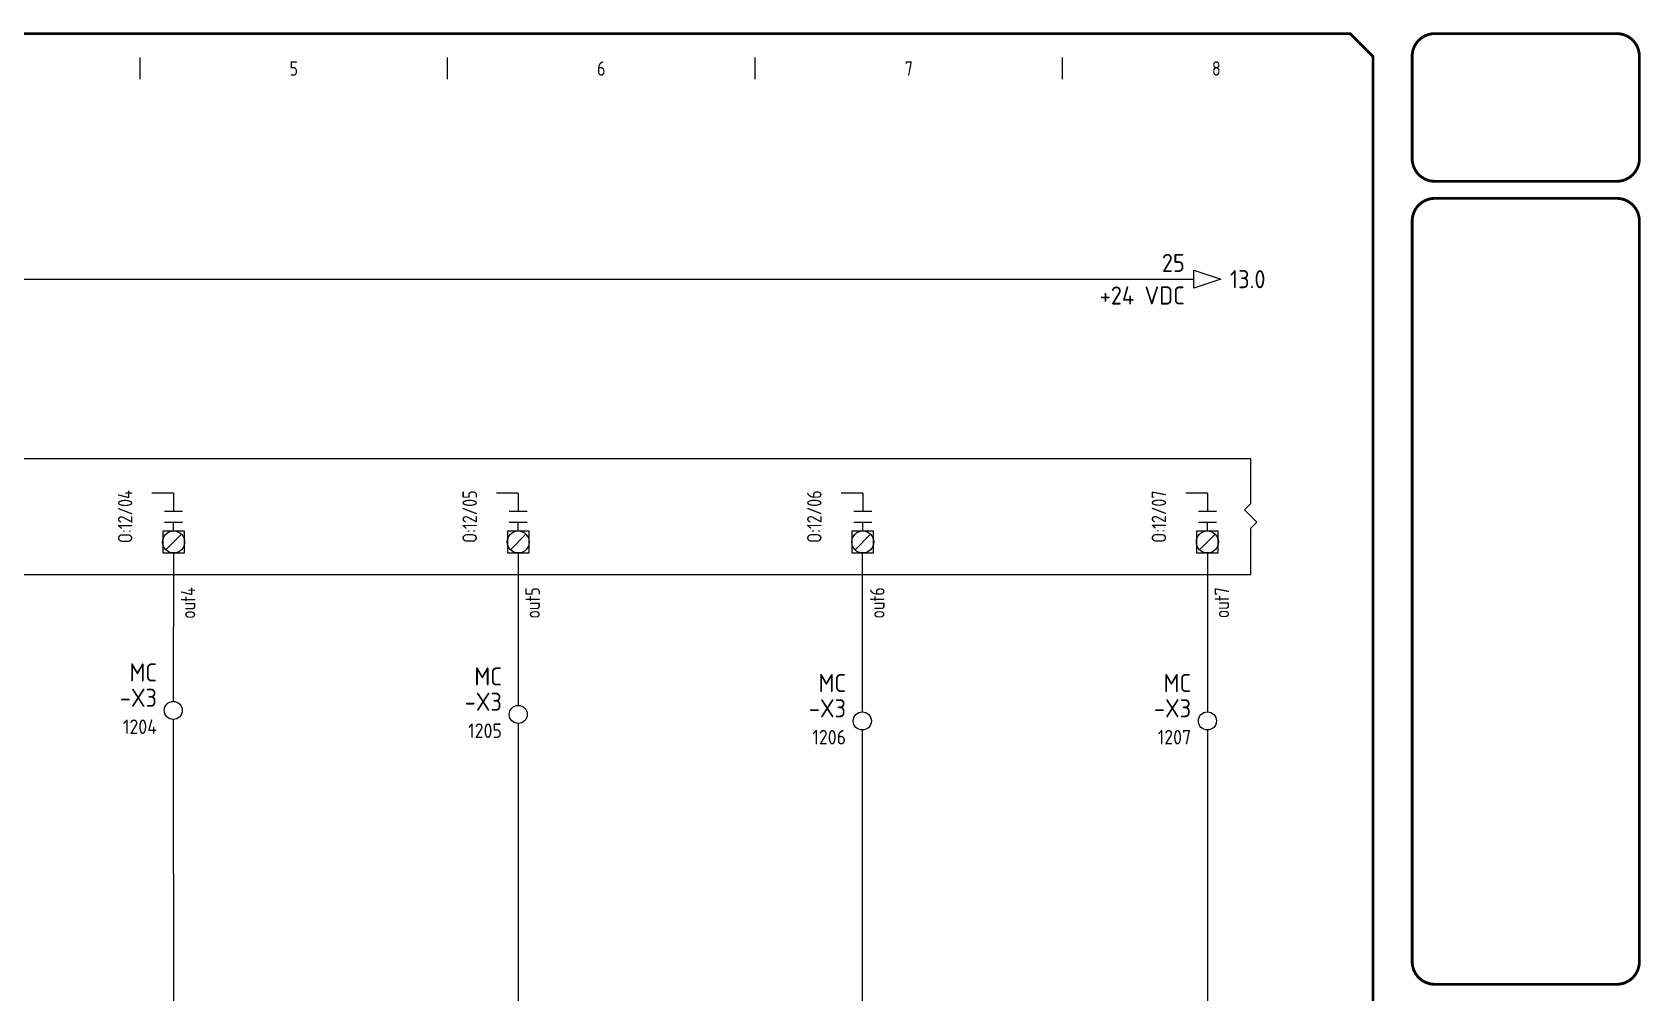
# Model space of a CAD drawing. Header units: millimetres. Extents: x 0 to 840, y 0 to 593.
# Drawn here: x 395.2 to 839.8, y 327.5 to 593 of the extents above; entities that cross this region are included whole.
import ezdxf
from ezdxf.enums import TextEntityAlignment as Align

# ---------------------------------------------------------------- set-up
doc = ezdxf.new("R2010")
doc.units = ezdxf.units.MM
doc.header["$LTSCALE"] = 10
doc.header["$MEASUREMENT"] = 0
for name, color, linetype in [('BLU_0.5mm^2', 5, 'Continuous'), ('BLU_1.0mm^2', 5, 'Continuous'), ('DESC', 150, 'Continuous'), ('GRY_0.5mm^2', 9, 'Continuous'), ('LOC', 8, 'Continuous'), ('SYMS', 7, 'Continuous'), ('TAGS', 150, 'Continuous'), ('TERMS', 123, 'Continuous'), ('TITLE', 7, 'Continuous'), ('VIO_0.5mm^2', 190, 'Continuous'), ('WHT_0.5mm^2', 7, 'Continuous'), ('WIREREF', 52, 'Continuous'), ('XREF', 7, 'Continuous'), ('YEL_0.5mm^2', 2, 'Continuous')]:
    doc.layers.add(name, color=color, linetype=linetype)
doc.styles.add('ITALIC', font='ITALIC')
doc.styles.add('SIMPLEX', font='simplex')
doc.styles.add('WD_IEC', font='isocp2.shx', dxfattribs={"width": 0.9, "height": 4})

# ---------------------------------------------------------------- blocks, each defined once
blk = doc.blocks.new('PLCIO_2375$$1')
at = {"layer": 'SYMS'}
for p, q in [((774, 16), (70, 16)), ((774, 3.59), (774, 16)), ((476.25, 6.5), (470.25, 6.5)), ((476.25, 6.5), (476.25, 1.5)), ((571.5, 6.5), (565.5, 6.5)), ((571.5, 6.5), (571.5, 1.5)), ((666.75, 6.5), (660.75, 6.5)), ((666.75, 6.5), (666.75, 1.5)), ((762, 6.5), (756, 6.5)), ((762, 6.5), (762, 1.5)), ((473.75, 1.5), (478.75, 1.5)), ((569, 1.5), (574, 1.5)), ((664.25, 1.5), (669.25, 1.5)), ((759.5, 1.5), (764.5, 1.5)), ((772.3, 1.89), (774, 3.59)), ((775.7, -1.5), (772.3, 1.89)), ((473.25, -4), (473.25, -10)), ((479.25, -4), (473.25, -4)), ((473.75, -1.5), (478.75, -1.5)), ((476.25, -4), (476.25, -1.5)), ((479.25, -10), (479.25, -4)), ((568.5, -4), (568.5, -10)), ((574.5, -4), (568.5, -4)), ((569, -1.5), (574, -1.5)), ((571.5, -4), (571.5, -1.5)), ((574.5, -10), (574.5, -4)), ((663.75, -4), (663.75, -10)), ((669.75, -4), (663.75, -4)), ((664.25, -1.5), (669.25, -1.5)), ((666.75, -4), (666.75, -1.5)), ((669.75, -10), (669.75, -4)), ((759, -4), (759, -10)), ((765, -4), (759, -4)), ((759.5, -1.5), (764.5, -1.5)), ((762, -4), (762, -1.5)), ((765, -10), (765, -4)), ((774, -3.2), (775.7, -1.5)), ((774, -16), (774, -3.2)), ((474.1, -9.15), (478.4, -4.85)), ((569.35, -9.15), (573.65, -4.85)), ((664.6, -9.15), (668.9, -4.85)), ((759.85, -9.15), (764.15, -4.85)), ((473.25, -10), (479.25, -10)), ((568.5, -10), (574.5, -10)), ((663.75, -10), (669.75, -10)), ((759, -10), (765, -10)), ((70, -16), (774, -16))]:
    blk.add_line(p, q, dxfattribs=at)
for centre in [(476.25, -7), (571.5, -7), (666.75, -7), (762, -7)]:
    blk.add_circle(centre, 3.04, dxfattribs=at)
at = {"layer": 'SYMS', "style": 'WD_IEC', "width": 0.9}
blk.add_attdef('TERMDESC02R', text='', height=4, rotation=90, dxfattribs=at).set_placement((99.33, 18), align=Align.TOP_LEFT)
for tag, p in [('DESCA02', (92.25, 22)), ('DESCB02', (97.25, 22)), ('DESCC02', (102.25, 22)), ('DESCD02', (107.25, 22)), ('DESCE02', (112.25, 22)), ('DESCA03', (187.5, 22)), ('DESCB03', (192.5, 22)), ('DESCC03', (197.5, 22)), ('DESCD03', (202.5, 22)), ('DESCE03', (207.5, 22)), ('DESCA04', (282.75, 22)), ('DESCB04', (287.75, 22)), ('DESCC04', (292.75, 22)), ('DESCD04', (297.75, 22)), ('DESCE04', (302.75, 22)), ('DESCA05', (378, 22)), ('DESCB05', (383, 22)), ('DESCC05', (388, 22)), ('DESCD05', (393, 22)), ('DESCE05', (398, 22)), ('DESCA06', (473.25, 22)), ('DESCB06', (478.25, 22)), ('DESCC06', (483.25, 22)), ('DESCD06', (488.25, 22)), ('DESCE06', (493.25, 22)), ('DESCA07', (568.5, 22)), ('DESCB07', (573.5, 22)), ('DESCC07', (578.5, 22)), ('DESCD07', (583.5, 22)), ('DESCE07', (588.5, 22)), ('DESCA08', (663.75, 22)), ('DESCB08', (668.75, 22)), ('DESCC08', (673.75, 22)), ('DESCD08', (678.75, 22)), ('DESCE08', (683.75, 22)), ('DESCA09', (759, 22)), ('DESCB09', (764, 22)), ('DESCC09', (769, 22)), ('DESCD09', (774, 22)), ('DESCE09', (779, 22))]:
    blk.add_attdef(tag, p, '', height=4, rotation=90, dxfattribs=at)
at = {"layer": 'SYMS', "style": 'WD_IEC'}
for tag, width, p in [('TERM02R', 0.9, (89.25, 8.5)), ('LINE1', 0.9, (59, 0)), ('LINE2', 0.9, (64, 0)), ('DESC', 0.9, (69.05, 0)), ('INST', 0.8, (-47, 0)), ('LOC', 0.8, (-42, 0)), ('MFG', 0.8, (49, 0)), ('CAT', 0.8, (54, 0)), ('TAG', 0.8, (75.71, 0)), ('TERM02L', 0.9, (89.25, -8.5)), ('TERM03', 0.9, (184.5, -10)), ('TERM04', 0.9, (279.75, -10)), ('TERM05', 0.9, (375, -10)), ('TERM06', 0.9, (470.25, -10)), ('TERM07', 0.9, (565.5, -10)), ('TERM08', 0.9, (660.75, -10)), ('TERM09', 0.9, (756, -10))]:
    blk.add_attdef(tag, text='', height=4, rotation=90, dxfattribs=dict(at, width=width)).set_placement(p, align=Align.CENTER)
at = {"layer": 'SYMS', "style": 'WD_IEC', "width": 0.9, "flags": 1}
for tag, p in [('X2TERM02R', (95.25, 10)), ('X8TERM02L', (95.25, -10)), ('X8TERM03L', (190.5, -10)), ('X8TERM04L', (285.75, -10)), ('X8TERM05L', (381, -10)), ('X8TERM06L', (476.25, -10)), ('X8TERM07L', (571.5, -10)), ('X8TERM08L', (666.75, -10)), ('X8TERM09L', (762, -10))]:
    blk.add_attdef(tag, text='', height=0.64, rotation=90, dxfattribs=at).set_placement(p, align=Align.RIGHT)
at = {"layer": 'SYMS', "style": 'WD_IEC', "width": 0.8}
blk.add_attdef('TAGA02', text='', height=4, rotation=90, dxfattribs=at).set_placement((100.25, 0), align=Align.TOP_CENTER)
for tag, p in [('TAGA03', (185.5, 0)), ('TAGA04', (280.75, 0)), ('TAGA05', (376, 0)), ('TAGA06', (471.25, 0)), ('TAGA07', (566.5, 0)), ('TAGA08', (661.75, 0)), ('TAGA09', (757, 0))]:
    blk.add_attdef(tag, text='', height=4, rotation=90, dxfattribs=at).set_placement(p, align=Align.MIDDLE_CENTER)
at = {"layer": 'SYMS', "linetype": 'Continuous', "style": 'WD_IEC', "width": 0.9, "flags": 9}
blk.add_attdef('ASSYCODE', text='', height=0.64, rotation=90, dxfattribs=at).set_placement((51.72, -7.36), align=Align.CENTER)
at = {"layer": 'SYMS', "style": 'WD_IEC', "width": 0.9}
for tag, p in [('TERMDESC03', (192.5, -11.5)), ('TERMDESC04', (287.75, -11.5)), ('TERMDESC05', (383, -11.5)), ('TERMDESC06', (478.25, -11.5)), ('TERMDESC07', (573.5, -11.5)), ('TERMDESC08', (668.75, -11.5)), ('TERMDESC09', (764, -11.5)), ('TERMDESC02L', (97.25, -18))]:
    blk.add_attdef(tag, text='', height=4, rotation=90, dxfattribs=at).set_placement(p, align=Align.TOP_RIGHT)
blk = doc.blocks.new('acade_title')
at = {"layer": 'SYMS'}
for p, q in [((425, 580), (425, 586)), ((510, 580), (510, 586)), ((595, 580), (595, 586)), ((680, 580), (680, 586))]:
    blk.add_line(p, q, dxfattribs=at)
at = {"layer": 'TITLE'}
blk.add_line((765.79, 586.36), (765.79, 551.29), dxfattribs=at)
at = {"layer": 'TITLE', "const_width": 0.784}
blk.add_lwpolyline([(765.79, 7.07), (765.79, 586.36), (759.5, 592.64), (7.07, 592.64), (0.79, 586.36), (0.79, 7.07), (7.07, 0.79), (759.5, 0.79)], close=True, dxfattribs=at)
for points in [[(782.91, 592.64, 0.414214), (776.63, 586.36, 0.414214)], [(839.44, 586.36, 0.414214), (833.16, 592.64, 0.414214)], [(776.63, 558.09, 0.414214), (782.91, 551.81, 0.414214)], [(833.16, 551.81, 0.414214), (839.44, 558.09, 0.414214)], [(782.91, 547.1, 0.414214), (776.63, 540.82, 0.414214)], [(839.44, 540.82, 0.414214), (833.16, 547.1, 0.414214)], [(776.63, 336.15, 0.414214), (782.91, 329.87, 0.414214)], [(833.16, 329.87, 0.414214), (839.44, 336.15, 0.414214)]]:
    blk.add_lwpolyline(points, format="xyb", dxfattribs=at)
for points in [[(833.16, 592.64), (782.91, 592.64)], [(776.63, 586.36), (776.63, 558.09)], [(839.44, 586.36), (839.44, 558.09)], [(833.16, 551.81), (782.91, 551.81)], [(833.16, 547.1), (782.91, 547.1)], [(776.63, 540.82), (776.63, 336.15)], [(839.44, 540.82), (839.44, 336.15)], [(782.91, 329.87), (833.16, 329.87)]]:
    blk.add_lwpolyline(points, dxfattribs=at)
at = {"layer": 'SYMS', "style": 'WD_IEC', "width": 0.9}
for s, p in [('5', (467.5, 581)), ('6', (552.5, 581)), ('7', (637.5, 581)), ('8', (722.5, 581))]:
    blk.add_text(s, height=4, dxfattribs=at).set_placement(p, align=Align.CENTER)
at = {"layer": 'TITLE', "color": 1, "style": 'ITALIC'}
for tag, height, p in [('TITLE#1', 3, (806.47, 85.58)), ('TITLE#2', 3, (806.47, 80.5)), ('TITLE#3', 3, (806.47, 75.41)), ('TITLE#4', 3, (806.47, 70.33)), ('DWG#', 4, (806.47, 20.76))]:
    blk.add_attdef(tag, text='', height=height, dxfattribs=at).set_placement(p, align=Align.CENTER)
at = {"layer": 'TITLE', "color": 1, "style": 'SIMPLEX'}
blk.add_attdef('CAD#', (772.63, 49.19), '', height=2.5, rotation=90, dxfattribs=at)
at = {"layer": 'TITLE', "color": 1}
for tag, p, height, style in [('ENGINEER', (783.37, 49.19), 2.5, 'ITALIC'), ('CHKDBY', (813.2, 49.2), 2.5, 'ITALIC'), ('JOB#', (789.06, 41.3), 2.5, 'SIMPLEX'), ('DRAWNBY', (814.95, 41.3), 2.5, 'ITALIC'), ('SCALE', (786.29, 33.76), 2.5, 'SIMPLEX'), ('DATE', (812.8, 33.76), 2.5, 'SIMPLEX'), ('SHTS', (815.9, 6.29), 4, 'ITALIC')]:
    blk.add_attdef(tag, p, '', height=height, dxfattribs=dict(at, style=style))
at = {"layer": 'TITLE', "color": 1, "style": 'ITALIC'}
blk.add_attdef('SH#', text='', height=4, dxfattribs=at).set_placement((799.54, 6.29), align=Align.RIGHT)
at = {"layer": 'TITLE', "color": 7, "flags": 9}
blk.add_attdef('WD_TB', (782.91, 0.79), '', height=3.14, dxfattribs=at)
blk = doc.blocks.new('HA1S1')
blk.add_lwpolyline([(0, 1.25), (3.75, 0), (0, -1.25)], close=True)
at = {"style": 'WD_IEC'}
for tag, height, flags, p in [('WIRENO', 2.5, 8, (-1.25, 1)), ('SIGCODE', 1, 1, (5, 1.8))]:
    blk.add_attdef(tag, text='', height=height, dxfattribs=dict(at, flags=flags)).set_placement(p, align=Align.RIGHT)
at = {"style": 'WD_IEC', "flags": 1}
blk.add_attdef('X4TERM01', (0, 0), '', height=0.32, dxfattribs=at)
at = {"style": 'WD_IEC'}
blk.add_attdef('XREF', text='', height=2.5, dxfattribs=at).set_placement((5, 0), align=Align.MIDDLE_LEFT)
blk.add_attdef('DESC1', text='', height=2.5, dxfattribs=at).set_placement((-1.25, -1), align=Align.TOP_RIGHT)
blk = doc.blocks.new('VT0002')
blk.add_circle((0, 0), 1.25)
at = {"style": 'WD_IEC', "flags": 1}
for tag, p, height in [('ASSYCODE', (2.75, 10.75), 1), ('CATDESC', (2.75, 9.25), 1), ('MFG', (2.75, 7.25), 1.5), ('CAT', (2.75, 4.75), 1.5), ('X2PIN01', (0, 2.25), 0.25), ('X4PIN01', (-1.25, 1), 0.25), ('X4TERM01', (-1.25, 0), 0.25), ('X4TERMDESC01', (-1.25, 0.5), 0.4), ('STRIPSEQ', (0, 0), 0.025), ('X2TERM01', (0, 1.25), 0.25), ('X8PIN01', (0, -0.25), 0.25), ('X2TERMDESC01', (0, 1.75), 0.4), ('X1PIN01', (1.25, 1), 0.25), ('X1TERM01', (1.25, 0), 0.25), ('X1TERMDESC01', (1.25, 0.5), 0.4), ('LINKTERM', (0, -0.04), 0.025), ('X8TERM01', (0, -1.25), 0.25), ('X8TERMDESC01', (0, -0.75), 0.4)]:
    blk.add_attdef(tag, p, '', height=height, dxfattribs=at)
at = {"style": 'WD_IEC'}
for tag, p in [('INST', (-2.25, 6.5)), ('LOC', (-2.25, 3.5)), ('DESC1', (-2.25, -6.25)), ('DESC2', (-2.25, -9.25)), ('DESC3', (-2.25, -12.25))]:
    blk.add_attdef(tag, text='', height=2.5, dxfattribs=at).set_placement(p, align=Align.RIGHT)
at = {"style": 'WD_IEC', "flags": 8}
for tag, height, p in [('TAGSTRIP', 2.5, (-2.25, 0.5)), ('TERM01', 2, (-2.25, -3.25))]:
    blk.add_attdef(tag, text='', height=height, dxfattribs=at).set_placement(p, align=Align.RIGHT)

msp = doc.modelspace()

# ---------------------------------------------------------------- linework, layer by layer
at = {"layer": 'BLU_0.5mm^2'}
msp.add_line((624.65, 400.16), (624.65, 178.26), dxfattribs=at)
at = {"layer": 'BLU_1.0mm^2'}
msp.add_line((58.28, 524.76), (716.28, 524.76), dxfattribs=at)
at = {"layer": 'GRY_0.5mm^2'}
for p, q in [((434.28, 449.13), (434.19, 408.07)), ((529.53, 449.13), (529.53, 406.96)), ((624.65, 449.13), (624.65, 405.16)), ((720.03, 449.13), (720.03, 405.16))]:
    msp.add_line(p, q, dxfattribs=at)
at = {"layer": 'VIO_0.5mm^2'}
msp.add_line((720.03, 400.16), (720.03, 177.51), dxfattribs=at)
at = {"layer": 'WHT_0.5mm^2'}
msp.add_line((529.53, 401.96), (529.53, 181.76), dxfattribs=at)
at = {"layer": 'YEL_0.5mm^2'}
msp.add_line((434.19, 403.07), (434.28, 178.26), dxfattribs=at)

# ---------------------------------------------------------------- block references
at = {"layer": 'SYMS'}
msp.add_blockref('acade_title', (0, 0), dxfattribs=at)
ref = msp.add_blockref('HA1S1', (716.28, 524.76), dxfattribs=dict(at, xscale=2, yscale=2, zscale=2))
ref.add_attrib('XREF', '13.0', dxfattribs={"layer": 'XREF', "height": 5, "style": 'WD_IEC'}).set_placement((726.28, 524.76), align=Align.MIDDLE_LEFT)
ref.add_attrib('DESC1', '+24 VDC', dxfattribs={"layer": 'DESC', "height": 5, "style": 'WD_IEC'}).set_placement((713.78, 522.76), align=Align.TOP_RIGHT)
ref.add_attrib('WIRENO', '25', dxfattribs={"layer": 'WIREREF', "height": 5, "style": 'WD_IEC', "flags": 8}).set_placement((713.78, 526.76), align=Align.RIGHT)
ref = msp.add_blockref('PLCIO_2375$$1', (-41.97, 459.13), dxfattribs=at)
ref.add_attrib('TAGA06', 'O:12/04', dxfattribs={"layer": 'TAGS', "height": 4, "rotation": 90, "style": 'WD_IEC', "width": 0.9}).set_placement((420.88, 459.13), align=Align.MIDDLE_CENTER)
ref.add_attrib('TERMDESC06', 'out4', dxfattribs={"layer": 'TERMS', "height": 4, "rotation": 90, "style": 'WD_IEC', "width": 0.9}).set_placement((436.28, 439.63), align=Align.TOP_RIGHT)
ref.add_attrib('TAGA07', 'O:12/05', dxfattribs={"layer": 'TAGS', "height": 4, "rotation": 90, "style": 'WD_IEC', "width": 0.9}).set_placement((516.13, 459.13), align=Align.MIDDLE_CENTER)
ref.add_attrib('TERMDESC07', 'out5', dxfattribs={"layer": 'TERMS', "height": 4, "rotation": 90, "style": 'WD_IEC', "width": 0.9}).set_placement((531.53, 439.63), align=Align.TOP_RIGHT)
ref.add_attrib('TAGA08', 'O:12/06', dxfattribs={"layer": 'TAGS', "height": 4, "rotation": 90, "style": 'WD_IEC', "width": 0.9}).set_placement((611.38, 459.13), align=Align.MIDDLE_CENTER)
ref.add_attrib('TERMDESC08', 'out6', dxfattribs={"layer": 'TERMS', "height": 4, "rotation": 90, "style": 'WD_IEC', "width": 0.9}).set_placement((626.78, 439.63), align=Align.TOP_RIGHT)
ref.add_attrib('TAGA09', 'O:12/07', dxfattribs={"layer": 'TAGS', "height": 4, "rotation": 90, "style": 'WD_IEC', "width": 0.9}).set_placement((706.63, 459.13), align=Align.MIDDLE_CENTER)
ref.add_attrib('TERMDESC09', 'out7', dxfattribs={"layer": 'TERMS', "height": 4, "rotation": 90, "style": 'WD_IEC', "width": 0.9}).set_placement((722.03, 439.63), align=Align.TOP_RIGHT)
ref = msp.add_blockref('VT0002', (434.19, 405.57), dxfattribs=dict(at, xscale=2, yscale=2, zscale=2))
ref.add_attrib('TERM01', '1204', dxfattribs={"layer": 'TERMS', "height": 4, "style": 'WD_IEC', "flags": 8}).set_placement((429.69, 399.07), align=Align.RIGHT)
ref.add_attrib('LOC', 'MC', dxfattribs={"layer": 'LOC', "height": 5, "style": 'WD_IEC'}).set_placement((429.69, 413.57), align=Align.RIGHT)
ref.add_attrib('TAGSTRIP', '-X3', dxfattribs={"layer": 'TAGS', "height": 5, "style": 'WD_IEC', "flags": 8}).set_placement((429.69, 406.57), align=Align.RIGHT)
ref = msp.add_blockref('VT0002', (529.53, 404.46), dxfattribs=dict(at, xscale=2, yscale=2, zscale=2))
ref.add_attrib('TERM01', '1205', dxfattribs={"layer": 'TERMS', "height": 4, "style": 'WD_IEC', "flags": 8}).set_placement((525.03, 397.96), align=Align.RIGHT)
ref.add_attrib('LOC', 'MC', dxfattribs={"layer": 'LOC', "height": 5, "style": 'WD_IEC'}).set_placement((525.03, 412.46), align=Align.RIGHT)
ref.add_attrib('TAGSTRIP', '-X3', dxfattribs={"layer": 'TAGS', "height": 5, "style": 'WD_IEC', "flags": 8}).set_placement((525.03, 405.46), align=Align.RIGHT)
ref = msp.add_blockref('VT0002', (624.65, 402.66), dxfattribs=dict(at, xscale=2, yscale=2, zscale=2))
ref.add_attrib('TERM01', '1206', dxfattribs={"layer": 'TERMS', "height": 4, "style": 'WD_IEC', "flags": 8}).set_placement((620.15, 396.16), align=Align.RIGHT)
ref.add_attrib('LOC', 'MC', dxfattribs={"layer": 'LOC', "height": 5, "style": 'WD_IEC'}).set_placement((620.15, 410.66), align=Align.RIGHT)
ref.add_attrib('TAGSTRIP', '-X3', dxfattribs={"layer": 'TAGS', "height": 5, "style": 'WD_IEC', "flags": 8}).set_placement((620.15, 403.66), align=Align.RIGHT)
ref = msp.add_blockref('VT0002', (720.03, 402.66), dxfattribs=dict(at, xscale=2, yscale=2, zscale=2))
ref.add_attrib('TERM01', '1207', dxfattribs={"layer": 'TERMS', "height": 4, "style": 'WD_IEC', "flags": 8}).set_placement((715.53, 396.16), align=Align.RIGHT)
ref.add_attrib('LOC', 'MC', dxfattribs={"layer": 'LOC', "height": 5, "style": 'WD_IEC'}).set_placement((715.53, 410.66), align=Align.RIGHT)
ref.add_attrib('TAGSTRIP', '-X3', dxfattribs={"layer": 'TAGS', "height": 5, "style": 'WD_IEC', "flags": 8}).set_placement((715.53, 403.66), align=Align.RIGHT)

doc.saveas('drawing.dxf')
